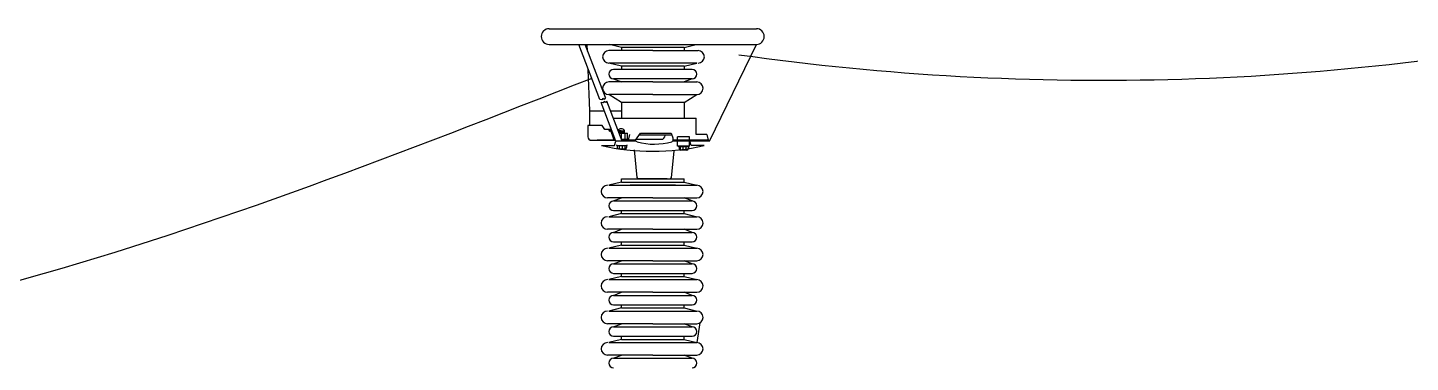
# Model space of a CAD drawing. Header units: inches. Extents: x 20.3 to 71.4, y 4.5 to 37.9.
# Drawn here: x 50.763 to 54.016, y 21.841 to 22.627 of the extents above; entities that cross this region are included whole.
import ezdxf

# ---------------------------------------------------------------- set-up
doc = ezdxf.new("R2010")
doc.units = ezdxf.units.IN
doc.header["$MEASUREMENT"] = 0
doc.layers.add('medidas', color=3, linetype='Continuous')
doc.layers.add('referencia', color=2, linetype='Continuous')

msp = doc.modelspace()

# ---------------------------------------------------------------- linework, layer by layer
at = {"color": 2}
for p, q in [((51.99014, 22.62426), (52.47769, 22.62426)), ((51.99014, 22.58732), (52.47769, 22.58732)), ((52.10945, 22.45783), (52.05963, 22.58732)), ((52.1226, 22.46225), (52.07448, 22.58732)), ((52.08046, 22.57177), (52.07983, 22.58732)), ((52.23391, 22.57297), (52.13049, 22.57297)), ((52.16004, 22.58038), (52.13225, 22.58732)), ((52.30779, 22.58038), (52.16004, 22.58038)), ((52.16004, 22.58038), (52.16004, 22.57297)), ((52.23391, 22.57297), (52.34055, 22.57297)), ((52.30779, 22.58038), (52.33557, 22.58732)), ((52.30779, 22.58038), (52.30779, 22.57297)), ((52.36722, 22.36005), (52.47769, 22.58732)), ((52.33733, 22.54342), (52.13049, 22.54342)), ((52.16004, 22.53603), (52.13049, 22.54342)), ((52.30779, 22.53603), (52.33733, 22.54342)), ((52.08617, 22.4316), (52.08222, 22.52861)), ((52.32625, 22.52863), (52.14157, 22.52863)), ((52.30779, 22.53603), (52.16004, 22.53603)), ((52.16004, 22.53603), (52.16004, 22.52863)), ((52.30779, 22.53603), (52.30779, 22.52863)), ((52.23391, 22.49908), (52.13049, 22.49908)), ((52.32625, 22.50646), (52.14157, 22.50646)), ((52.14157, 22.50646), (52.16004, 22.49908)), ((52.23391, 22.49908), (52.33733, 22.49908)), ((52.32625, 22.50646), (52.30779, 22.49908)), ((52.11396, 22.45719), (52.10945, 22.45783)), ((52.14707, 22.36005), (52.11224, 22.45057)), ((52.11747, 22.44983), (52.11224, 22.45057)), ((52.11641, 22.46034), (52.11396, 22.45719)), ((52.11992, 22.45824), (52.11641, 22.46034)), ((52.11992, 22.45298), (52.11747, 22.44983)), ((52.1226, 22.46225), (52.11992, 22.45824)), ((52.12343, 22.45088), (52.11992, 22.45298)), ((52.12568, 22.45425), (52.12343, 22.45088)), ((52.16192, 22.36005), (52.12568, 22.45425)), ((52.23391, 22.46953), (52.13049, 22.46953)), ((52.16004, 22.45106), (52.13049, 22.46953)), ((52.30779, 22.45106), (52.16004, 22.45106)), ((52.16004, 22.45106), (52.16004, 22.41412)), ((52.16004, 22.45106), (52.16004, 22.41412)), ((52.23391, 22.46953), (52.33733, 22.46953)), ((52.30779, 22.45106), (52.33733, 22.46953)), ((52.30779, 22.45106), (52.30779, 22.41412)), ((52.08617, 22.39692), (52.08617, 22.4316)), ((52.08617, 22.4316), (52.11954, 22.4316)), ((52.13439, 22.4316), (52.16004, 22.4316)), ((52.14112, 22.41412), (52.33582, 22.41412)), ((52.33582, 22.37566), (52.33582, 22.41412)), ((52.08125, 22.39692), (52.08125, 22.37041)), ((52.11486, 22.39692), (52.08125, 22.39692)), ((52.12086, 22.38733), (52.11486, 22.39692)), ((52.13407, 22.38733), (52.12086, 22.38733)), ((52.12946, 22.38733), (52.13175, 22.38393)), ((52.13175, 22.38393), (52.13531, 22.38397)), ((52.13509, 22.3912), (52.13407, 22.38733)), ((52.14338, 22.36213), (52.13407, 22.38733)), ((52.15188, 22.38559), (52.16732, 22.38402)), ((52.15246, 22.38463), (52.16732, 22.38311)), ((52.15283, 22.38369), (52.16732, 22.38221)), ((52.15319, 22.38274), (52.16732, 22.3813)), ((52.15361, 22.38164), (52.16732, 22.38024)), ((52.15398, 22.3807), (52.16732, 22.37934)), ((52.15434, 22.37976), (52.16288, 22.37889)), ((52.15467, 22.37889), (52.17473, 22.37889)), ((52.15993, 22.365), (52.15993, 22.37889)), ((52.16738, 22.37889), (52.16738, 22.38559)), ((52.16869, 22.365), (52.16869, 22.37889)), ((52.17473, 22.365), (52.17473, 22.37889)), ((52.19302, 22.36213), (52.20538, 22.3786)), ((52.20538, 22.3786), (52.27703, 22.3786)), ((52.27703, 22.3786), (52.28098, 22.36823)), ((52.08952, 22.36213), (52.14247, 22.36213)), ((52.08952, 22.36213), (52.14247, 22.36213)), ((52.14627, 22.36213), (52.10336, 22.36213)), ((52.11289, 22.3498), (52.14349, 22.3498)), ((52.14338, 22.36213), (52.14627, 22.36213)), ((52.14338, 22.36213), (52.14627, 22.36213)), ((52.14338, 22.36213), (52.14627, 22.36213)), ((52.14338, 22.36213), (52.14627, 22.36213)), ((52.14349, 22.3498), (52.14707, 22.36005)), ((52.19365, 22.36005), (52.14707, 22.36005)), ((52.15004, 22.34988), (52.15004, 22.34556)), ((52.15004, 22.34988), (52.17219, 22.34988)), ((52.15539, 22.34309), (52.15539, 22.34899)), ((52.16002, 22.365), (52.17473, 22.365)), ((52.16032, 22.3642), (52.16732, 22.36349)), ((52.16069, 22.36326), (52.16732, 22.36258)), ((52.16105, 22.36232), (52.16283, 22.36213)), ((52.16112, 22.36213), (52.17588, 22.36213)), ((52.16112, 22.36213), (52.17588, 22.36213)), ((52.16112, 22.36213), (52.17588, 22.36213)), ((52.19302, 22.36213), (52.16112, 22.36213)), ((52.16229, 22.34309), (52.16229, 22.34899)), ((52.16254, 22.365), (52.16732, 22.36451)), ((52.16738, 22.36213), (52.16738, 22.365)), ((52.16863, 22.34309), (52.16863, 22.34899)), ((52.17219, 22.34988), (52.17219, 22.34556)), ((52.17926, 22.37566), (52.17588, 22.36213)), ((52.19698, 22.35835), (52.19365, 22.36005)), ((52.19476, 22.36445), (52.25383, 22.36445)), ((52.20278, 22.37514), (52.27835, 22.37514)), ((52.2627, 22.37332), (52.2627, 22.37514)), ((52.279, 22.35884), (52.2805, 22.36005)), ((52.36722, 22.36005), (52.2805, 22.36005)), ((52.28098, 22.36823), (52.28098, 22.36213)), ((52.36447, 22.36213), (52.28098, 22.36213)), ((52.29186, 22.34867), (52.29186, 22.37009)), ((52.31992, 22.37009), (52.29186, 22.37009)), ((52.31992, 22.34867), (52.29186, 22.34867)), ((52.31778, 22.347), (52.29563, 22.347)), ((52.29563, 22.347), (52.29563, 22.34268)), ((52.2992, 22.34021), (52.2992, 22.34611)), ((52.30554, 22.34021), (52.30554, 22.34611)), ((52.31244, 22.34021), (52.31244, 22.34611)), ((52.31778, 22.347), (52.31778, 22.34268)), ((52.31992, 22.36213), (52.31992, 22.37009)), ((52.31992, 22.34867), (52.31992, 22.36005)), ((52.32434, 22.3498), (52.32076, 22.36005)), ((52.35494, 22.3498), (52.32434, 22.3498)), ((52.36109, 22.37566), (52.33582, 22.37566)), ((52.36109, 22.37566), (52.36447, 22.36213)), ((52.15374, 22.34187), (52.1685, 22.34187)), ((52.18976, 22.33975), (52.19671, 22.27464)), ((52.27789, 22.27466), (52.28426, 22.33653)), ((52.31409, 22.33899), (52.29933, 22.33899)), ((52.16004, 22.26394), (52.13049, 22.25655)), ((52.13049, 22.25655), (52.33733, 22.25655)), ((52.16004, 22.26394), (52.16004, 22.27134)), ((52.16004, 22.26394), (52.30779, 22.26394)), ((52.28766, 22.25655), (52.18102, 22.25655)), ((52.26744, 22.27134), (52.20039, 22.27134)), ((52.20039, 22.27134), (52.27422, 22.27134)), ((52.30779, 22.26394), (52.30779, 22.27134)), ((52.30779, 22.26394), (52.33733, 22.25655)), ((52.23391, 22.227), (52.12727, 22.227)), ((52.14157, 22.21961), (52.16004, 22.227)), ((52.14157, 22.21961), (52.32625, 22.21961)), ((52.23391, 22.227), (52.33733, 22.227)), ((52.32625, 22.21961), (52.30779, 22.227)), ((52.16004, 22.19004), (52.13049, 22.18266)), ((52.13049, 22.18266), (52.33733, 22.18266)), ((52.14157, 22.19745), (52.32625, 22.19745)), ((52.16004, 22.19004), (52.16004, 22.19745)), ((52.16004, 22.19004), (52.30779, 22.19004)), ((52.30779, 22.19004), (52.30779, 22.19745)), ((52.30779, 22.19004), (52.33733, 22.18266)), ((52.23391, 22.15311), (52.12727, 22.15311)), ((52.14157, 22.14572), (52.16004, 22.15311)), ((52.23391, 22.15311), (52.33733, 22.15311)), ((52.32625, 22.14572), (52.30779, 22.15311)), ((52.14157, 22.14572), (52.32625, 22.14572)), ((52.14157, 22.12356), (52.32625, 22.12356)), ((52.16004, 22.11615), (52.16004, 22.12356)), ((52.30779, 22.11615), (52.30779, 22.12356)), ((52.16004, 22.11615), (52.13049, 22.10876)), ((52.13049, 22.10876), (52.33733, 22.10876)), ((52.16004, 22.11615), (52.30779, 22.11615)), ((52.30779, 22.11615), (52.33733, 22.10876)), ((52.23391, 22.07922), (52.12727, 22.07922)), ((52.14157, 22.07183), (52.16004, 22.07922)), ((52.14157, 22.07183), (52.32625, 22.07183)), ((52.23391, 22.07922), (52.33733, 22.07922)), ((52.32625, 22.07183), (52.30779, 22.07922)), ((52.16004, 22.04226), (52.13049, 22.03487)), ((52.13049, 22.03487), (52.33733, 22.03487)), ((52.14157, 22.04967), (52.32625, 22.04967)), ((52.16004, 22.04226), (52.16004, 22.04967)), ((52.16004, 22.04226), (52.30779, 22.04226)), ((52.30779, 22.04226), (52.30779, 22.04967)), ((52.30779, 22.04226), (52.33733, 22.03487)), ((52.23391, 22.00532), (52.12727, 22.00532)), ((52.14157, 21.99794), (52.16004, 22.00532)), ((52.14157, 21.99794), (52.32625, 21.99794)), ((52.23391, 22.00532), (52.33733, 22.00532)), ((52.32625, 21.99794), (52.30779, 22.00532)), ((52.16004, 21.96837), (52.13049, 21.96098)), ((52.13049, 21.96098), (52.33733, 21.96098)), ((52.14157, 21.97577), (52.32625, 21.97577)), ((52.16004, 21.96837), (52.16004, 21.97577)), ((52.16004, 21.96837), (52.30779, 21.96837)), ((52.30779, 21.96837), (52.30779, 21.97577)), ((52.30779, 21.96837), (52.33733, 21.96098)), ((52.23391, 21.93143), (52.12727, 21.93143)), ((52.14157, 21.92404), (52.16004, 21.93143)), ((52.14157, 21.92404), (52.32625, 21.92404)), ((52.23391, 21.93143), (52.33733, 21.93143)), ((52.32625, 21.92404), (52.30779, 21.93143)), ((52.33813, 21.88707), (52.34522, 21.93371)), ((52.16004, 21.89447), (52.13049, 21.88709)), ((52.14157, 21.90188), (52.32625, 21.90188)), ((52.16004, 21.89447), (52.16004, 21.90188)), ((52.16004, 21.89447), (52.30779, 21.89447)), ((52.30779, 21.89447), (52.30779, 21.90188)), ((52.30779, 21.89447), (52.33733, 21.88709)), ((52.23391, 21.85754), (52.12727, 21.85754)), ((52.13049, 21.88709), (52.33733, 21.88709)), ((52.14157, 21.85015), (52.16004, 21.85754)), ((52.23391, 21.85754), (52.33733, 21.85754)), ((52.32625, 21.85015), (52.30779, 21.85754)), ((52.14157, 21.85015), (52.32625, 21.85015))]:
    msp.add_line(p, q, dxfattribs=at)
for centre, radius, start, end in [((51.99014, 22.60579), 0.01847, 90, 270), ((52.47769, 22.60579), 0.01847, 270, 90), ((52.13049, 22.5582), 0.01477, 90, 270), ((52.34055, 22.5582), 0.01477, 270, 90), ((52.14157, 22.51755), 0.01108, 90, 270), ((52.32625, 22.51755), 0.01108, 270, 90), ((52.13049, 22.4843), 0.01477, 90, 270), ((52.33733, 22.4843), 0.01477, 270, 90), ((52.15963, 22.37849), 0.01051, 42.53752, 137.46248), ((52.08952, 22.37041), 0.00827, 180, 270), ((52.23391, 22.88855), 0.55218, 257.33911, 282.66089), ((52.14989, 22.35141), 0.00154, 174.79972, 275.72226), ((52.15374, 22.34556), 0.00369, 180, 270), ((52.1685, 22.34556), 0.00369, 270, 0), ((52.17235, 22.35141), 0.00154, 264.27774, 5.20028), ((52.2371, 22.50742), 0.15437, 254.93724, 285.75271), ((52.25383, 22.37332), 0.00886, 270, 0), ((52.29548, 22.34853), 0.00154, 174.79972, 275.72226), ((52.31794, 22.34853), 0.00154, 264.27774, 5.20028), ((52.29933, 22.34268), 0.00369, 180, 270), ((52.31409, 22.34268), 0.00369, 270, 0), ((52.12727, 22.24177), 0.01477, 90, 270), ((52.20039, 22.27504), 0.00369, 186.10124, 270), ((52.27422, 22.27504), 0.00369, 270, 354.12384), ((52.33733, 22.24177), 0.01477, 270, 90), ((52.14157, 22.20853), 0.01108, 90, 270), ((52.32625, 22.20853), 0.01108, 270, 90), ((52.12727, 22.16788), 0.01477, 90, 270), ((52.33733, 22.16788), 0.01477, 270, 90), ((52.14157, 22.13464), 0.01108, 90, 270), ((52.32625, 22.13464), 0.01108, 270, 90), ((52.12727, 22.09399), 0.01477, 90, 270), ((52.33733, 22.09399), 0.01477, 270, 90), ((52.14157, 22.06075), 0.01108, 90, 270), ((52.32625, 22.06075), 0.01108, 270, 90), ((52.12727, 22.0201), 0.01477, 90, 270), ((52.33733, 22.0201), 0.01477, 270, 90), ((52.14157, 21.98685), 0.01108, 90, 270), ((52.32625, 21.98685), 0.01108, 270, 90), ((52.12727, 21.9462), 0.01477, 90, 270), ((52.33733, 21.9462), 0.01477, 270, 90), ((52.14157, 21.91296), 0.01108, 90, 270), ((52.32625, 21.91296), 0.01108, 270, 90), ((52.12727, 21.87231), 0.01477, 90, 270), ((52.33733, 21.87231), 0.01477, 270, 90), ((52.14157, 21.83907), 0.01108, 90, 270), ((52.32625, 21.83907), 0.01108, 270, 90)]:
    msp.add_arc(centre, radius, start, end, dxfattribs=at)
at = {"color": 3}
msp.add_arc((53.29201, 28.61867), 6.11558, 261.958979, 281.532327, dxfattribs=at)
at = {"layer": 'medidas'}
msp.add_spline([(47.31555, 22.5162), (49.44097, 21.86576), (52.09151, 22.50836)], degree=3, dxfattribs=at)
at = {"layer": 'referencia'}
msp.add_line((52.16004, 22.27134), (52.30779, 22.27134), dxfattribs=at)

doc.saveas('drawing.dxf')
